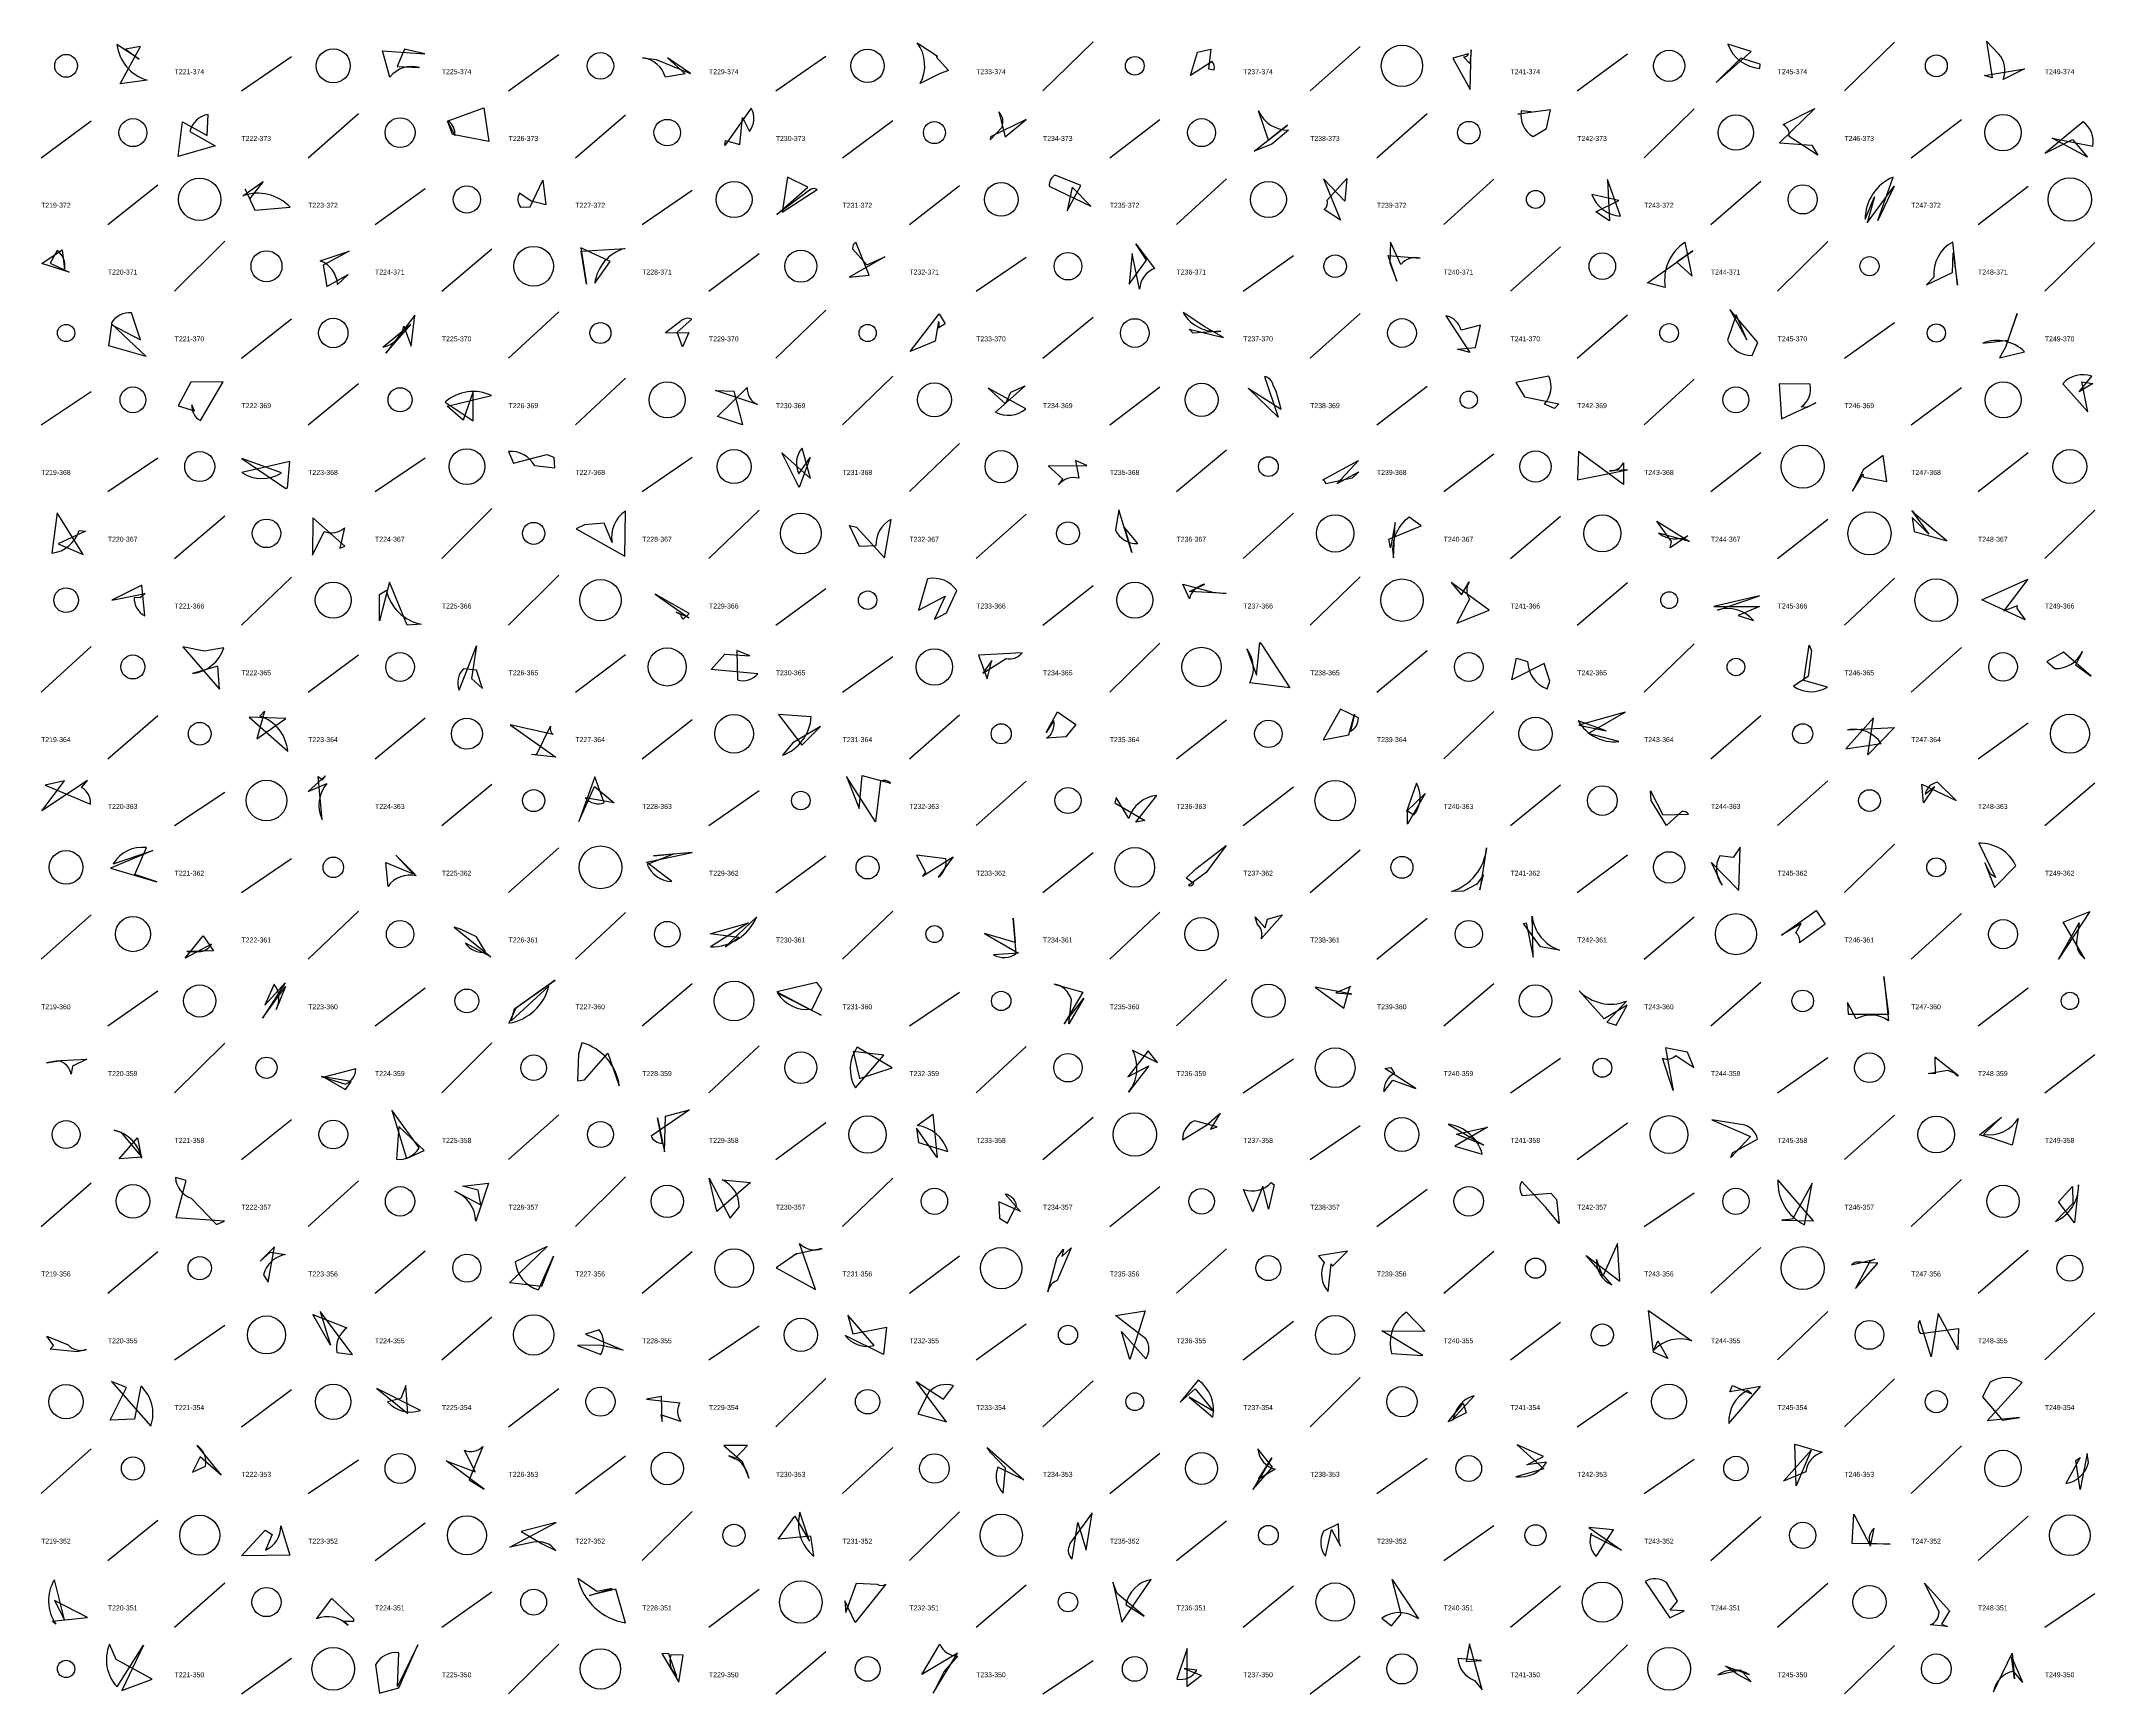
# Model space of a CAD drawing. Header units: millimetres. Extents: x -1 to 9990, y 0 to 15990.
# Drawn here: x 8760 to 9990, y 14000 to 14990 of the extents above; entities that cross this region are included whole.
import ezdxf

# ---------------------------------------------------------------- set-up
doc = ezdxf.new("R2010")
doc.units = ezdxf.units.MM
doc.layers.add('TEXT', color=3, linetype='Continuous')
doc.layers.add('WALL', color=1, linetype='Continuous')

msp = doc.modelspace()

# ---------------------------------------------------------------- linework, layer by layer
for points in [[(8810.6, 14985), (8818.8, 14979), (8805.4, 14987.8, 0.3), (8823.5, 14966.5), (8807.4, 14964.2), (8819.5, 14986.6)], [(8977.6, 14985), (8973.3, 14974.7), (8986.7, 14974, 0.3), (8968.9, 14968.3), (8964.5, 14983.9), (8989.9, 14982.2)], [(9303.4, 14972.3), (9298.4, 14970.5), (9286.4, 14964.4, 0.3), (9284.6, 14988.8), (9296.8, 14980.7), (9296.1, 14980.3)], [(9460.5, 14984.9), (9459.1, 14973.2), (9462.5, 14972.6, 0.3), (9461.3, 14977.5), (9448.4, 14969.2), (9452.6, 14983.1)], [(9616.5, 14984.6), (9615.7, 14976.3), (9611.8, 14980.3, 0.3), (9614.9, 14982.2), (9605.5, 14979.5), (9615.9, 14960.9)], [(9763.1, 14965), (9784.2, 14983.6), (9770.2, 14987.9, 0.3), (9789.4, 14973.5), (9789.6, 14975.9), (9778, 14979.6)], [(9923.9, 14969.2), (9947.8, 14973.2), (9935, 14966.9, 0.3), (9932.3, 14982.1), (9925.1, 14989.8), (9928.5, 14967.8)], [(9135.2, 14979.8), (9145.8, 14970.3), (9133.9, 14968.2, 0.3), (9120.2, 14979.8), (9128.4, 14978.7), (9149, 14970.5)], [(8844.7, 14941.5), (8859.4, 14933.3), (8860, 14945.9, 0.3), (8849.1, 14935.6), (8864.3, 14927), (8842.1, 14920.7)], [(9006.3, 14933.8), (9003.4, 14942.1), (9007.7, 14933.3, 0.3), (9003.8, 14942), (9025.1, 14949.9), (9028.2, 14929.6)], [(9178.5, 14927.9), (9180, 14944), (9184.3, 14935.7, 0.3), (9185.3, 14949.7), (9169.4, 14927.3), (9169.9, 14930.2)], [(9328.5, 14932.5), (9328.4, 14930.7), (9335.5, 14938.2, 0.3), (9333.5, 14947.4), (9337.4, 14932.5), (9350, 14942.8)], [(9506.5, 14939.5), (9495.1, 14930.5), (9489.1, 14948.1, 0.3), (9507.1, 14936.4), (9497, 14928), (9486.4, 14923.8)], [(9644.4, 14946), (9652.3, 14947.4), (9646.3, 14948, 0.3), (9653.5, 14932.6), (9661.6, 14937.5), (9664, 14948.6)], [(9820.5, 14927.5), (9824.1, 14921.5), (9806.9, 14932.6, 0.3), (9803.3, 14939.9), (9822.3, 14949.4), (9801.2, 14928.9)], [(9985.5, 14920.3), (9964.3, 14931.7), (9988.7, 14926.9, 0.3), (9983, 14941.4), (9960.3, 14922.6), (9976.5, 14930.9)], [(9207, 14908.4), (9203.9, 14887.4), (9224.8, 14900.9, 0.3), (9220.1, 14900.6), (9200.7, 14886), (9219.1, 14902.3)], [(9374.6, 14888.1), (9382.6, 14903.4), (9367.3, 14909.6, 0.3), (9363.8, 14903), (9388.6, 14891), (9377.4, 14902.4)], [(9869.8, 14903), (9860, 14882.4), (9869.1, 14908.4, 0.3), (9852.4, 14883.2), (9857.9, 14896.6), (9853.7, 14881)], [(8882.2, 14901.2), (8888.1, 14888.6), (8909.1, 14890.3, 0.3), (8880.9, 14897.2), (8893, 14905.8), (8885, 14895.6)], [(9062.2, 14891.8), (9053.6, 14893.9), (9046.6, 14898.8, 0.3), (9047.1, 14890.4), (9053, 14890.6), (9060.5, 14906.6)], [(9528.1, 14907.4), (9538.1, 14882.5), (9528.5, 14889, 0.3), (9530.2, 14894.6), (9541.9, 14907.5), (9540.8, 14893.9)], [(9691.1, 14887.6), (9704.8, 14894.3), (9688.7, 14898, 0.3), (9705.9, 14885), (9698, 14907), (9699.3, 14882.2)], [(8760.5, 14856.6), (8772.6, 14864.8), (8774, 14853.3, 0.3), (8769.6, 14864.5), (8765.4, 14856.9), (8776.8, 14851.4)], [(8931.2, 14842.9), (8944, 14850), (8937.5, 14844, 0.3), (8927.2, 14858.3), (8944.5, 14864), (8929, 14855.7)], [(9086.6, 14844.2), (9083.4, 14864.1), (9109.7, 14865.7, 0.3), (9091.6, 14844.8), (9100.9, 14857.9), (9083.3, 14866)], [(9243.9, 14848.5), (9255.9, 14849.6), (9248, 14869.4, 0.3), (9246, 14865.5), (9254.6, 14855.9), (9265.4, 14860.7)], [(9422.1, 14858.6), (9415.7, 14868.4), (9426.9, 14853.7, 0.3), (9417.9, 14841.2), (9413.4, 14862.7), (9411.7, 14844.3)], [(9572, 14846.1), (9566.7, 14861.5), (9586, 14859.8, 0.3), (9574.4, 14856), (9568.1, 14869.5), (9567.7, 14857)], [(9739.6, 14857.5), (9748.7, 14849), (9744.6, 14869.4, 0.3), (9732.7, 14842.2), (9722.1, 14845), (9749.1, 14864.3)], [(9905.1, 14863.1), (9907.8, 14843.7), (9904.9, 14869.5, 0.3), (9893.5, 14848.5), (9889.2, 14843.8), (9904.7, 14851.3)], [(8802.4, 14819.9), (8819.5, 14810.9), (8814.2, 14827.1, 0.3), (8802, 14820.7), (8822.9, 14801), (8800.5, 14807.3)], [(8966.4, 14802.9), (8981.5, 14820), (8964.9, 14806.6, 0.3), (8977.3, 14819), (8981.7, 14807.2), (8983.9, 14825.6)], [(9144.1, 14806.8), (9141, 14815.5), (9149.7, 14823.2, 0.3), (9144.2, 14822.8), (9133.9, 14815.1), (9148, 14815.3)], [(9297.8, 14826.4), (9301.5, 14820.5), (9297.3, 14817.9, 0.3), (9297.4, 14821.8), (9295.4, 14810.1), (9280.4, 14803.9)], [(9468.2, 14812.3), (9457, 14818.6), (9443.9, 14827.2, 0.3), (9466.6, 14816.1), (9450, 14815), (9447.6, 14817.3)], [(9619, 14806.4), (9622.1, 14819.6), (9610.4, 14816.7, 0.3), (9601.2, 14825.3), (9615.7, 14803.3), (9608.3, 14805.3)], [(9781.5, 14810.9), (9775.1, 14825.9), (9769.9, 14810.8, 0.3), (9784.7, 14801.6), (9788.1, 14809.4), (9771.3, 14829)], [(9936.5, 14806.5), (9932.9, 14800.1), (9947.8, 14803.8, 0.3), (9922.8, 14808.9), (9938, 14810.7), (9943.5, 14826.7)], [(8842, 14771.3), (8851.9, 14768.4), (8850.2, 14772, 0.3), (8855.4, 14762.6), (8869.1, 14785.8), (8849.6, 14785.6)], [(9502.7, 14769.4), (9499.6, 14780.2), (9497.9, 14783.6, 0.3), (9492.6, 14789), (9500.8, 14764.6), (9482.8, 14781.9)], [(9668.9, 14772.6), (9666.3, 14769.7), (9660.3, 14772.4, 0.3), (9662.9, 14789.1), (9643.1, 14785.4), (9648.4, 14776.7)], [(9822.8, 14773.1), (9817.5, 14770.3), (9814.1, 14770.7, 0.3), (9819.4, 14784.4), (9800.9, 14784.6), (9802.2, 14763.6)], [(9988.8, 14784.8), (9980.6, 14779.7), (9988.2, 14789.1, 0.3), (9970.7, 14784.6), (9985.7, 14767.8), (9982.2, 14785.7)], [(9012.7, 14762.8), (9003.1, 14771.2), (9029.8, 14777.5, 0.3), (9002, 14773.6), (9018.7, 14762.4), (9018.8, 14780)], [(9180, 14760), (9165, 14765), (9182.8, 14782.3, 0.3), (9189.1, 14772.1), (9163.8, 14780.5), (9174.9, 14780.1)], [(9340.7, 14779.6), (9349.4, 14783.4), (9331.6, 14767.5, 0.3), (9349.8, 14769.6), (9327.2, 14782), (9337.5, 14772.5)], [(8907.5, 14722.2), (8908.9, 14738.1), (8880.2, 14731.4, 0.3), (8904, 14731.3), (8880.3, 14739.8), (8906.5, 14721.9)], [(9067, 14740.7), (9067.5, 14734), (9055.6, 14735.5, 0.3), (9040, 14744.1), (9043, 14737), (9062.9, 14742.2)], [(9203.7, 14743.3), (9220.8, 14727.9), (9215.7, 14746.1, 0.3), (9213.8, 14730.7), (9220.5, 14740.5), (9214, 14722.5)], [(9386.3, 14735.7), (9379.4, 14738.6), (9381.5, 14728, 0.3), (9369.3, 14724), (9371.9, 14727.5), (9363.1, 14735.4)], [(9549.1, 14731.9), (9545.2, 14728), (9529.4, 14724.6, 0.3), (9527.6, 14727), (9549, 14738.7), (9536.1, 14724.8)], [(9680.2, 14727), (9710, 14733.1), (9699.2, 14732.4, 0.3), (9707.7, 14737.3), (9707.7, 14724.3), (9680.8, 14744)], [(9851.4, 14733.3), (9844.8, 14720.3), (9851.2, 14730.4, 0.3), (9851.6, 14728.6), (9865.3, 14726.1), (9863.1, 14741.7)], [(8785.3, 14682.3), (8769.7, 14707.4), (8766.5, 14683.2, 0.3), (8782.8, 14696.8), (8786.6, 14696.4), (8770.3, 14688.8)], [(8922.7, 14704.4), (8922.6, 14681.9), (8929.6, 14696.2, 0.3), (8941.8, 14698.4), (8939, 14686.1), (8941.9, 14687.3)], [(9080.4, 14697.7), (9109.5, 14681.4), (9109.9, 14708.3, 0.3), (9102, 14689.6), (9097.2, 14701.1), (9085.5, 14700.1)], [(9248.4, 14698.7), (9265.1, 14680.3), (9269.1, 14703.3, 0.3), (9260, 14687.5), (9250.1, 14687.1), (9244.1, 14699.8)], [(9413.3, 14683.6), (9405.5, 14709.2), (9403.5, 14696.9, 0.3), (9416.4, 14688.9), (9416.9, 14688.9), (9408.9, 14698.5)], [(9567.2, 14691.5), (9586.5, 14699.5), (9579.3, 14704.7, 0.3), (9570, 14680.3), (9570.9, 14701.6), (9568.2, 14686.4)], [(9727.6, 14702.4), (9747.3, 14690.2), (9728.9, 14695.1, 0.3), (9746.3, 14693.6), (9735.6, 14686.3), (9736.5, 14690.1)], [(9881.8, 14696.2), (9901.4, 14690.6), (9882, 14706.8, 0.3), (9880.3, 14708.6), (9890.6, 14694.6), (9880.5, 14704.6)], [(8822.3, 14659), (8819.3, 14656.5), (8815.8, 14656.7, 0.3), (8822.2, 14645.6), (8820.3, 14664), (8802.4, 14655)], [(8962.7, 14642.7), (8962.6, 14658.5), (8966.8, 14660.9, 0.3), (8987.8, 14640.6), (8979.2, 14640.1), (8968.7, 14665.7)], [(9295.1, 14643.6), (9302.2, 14647.4), (9308.5, 14660.7, 0.3), (9290.9, 14667.8), (9285.4, 14649), (9301.4, 14657.4)], [(9469.8, 14659.1), (9447.8, 14660.1), (9456.9, 14664.5, 0.3), (9447.7, 14655.9), (9443.8, 14664.6), (9461.8, 14659.8)], [(9604.4, 14665.6), (9610.7, 14658.2), (9615.2, 14665.9, 0.3), (9615.5, 14655.6), (9607.9, 14641.3), (9627.2, 14649.1)], [(9949.9, 14667.6), (9935.5, 14648.7), (9943.6, 14651.8, 0.3), (9943.4, 14649.8), (9948.3, 14643.2), (9922.2, 14655.2)], [(9147.9, 14644.4), (9140.3, 14647.8), (9143.2, 14646.5, 0.3), (9144.6, 14643.7), (9148.2, 14647), (9127.8, 14658.6)], [(9789.1, 14651.3), (9776.4, 14645.8), (9785.5, 14642.9, 0.3), (9763.9, 14649.1), (9789.2, 14657.7), (9761.7, 14651.3)], [(8866.9, 14601.8), (8865.9, 14615.5), (8850.7, 14611.1, 0.3), (8869.4, 14626.5), (8857.6, 14624.4), (8844.9, 14627)], [(9024.4, 14602.2), (9020.8, 14613), (9012.9, 14613.8, 0.3), (9010.4, 14601.2), (9020.8, 14627.6), (9017.7, 14608.1)], [(9184.4, 14621.7), (9176.6, 14624.8), (9177.1, 14607.2, 0.3), (9189.2, 14610.9), (9161.3, 14613.5), (9169.4, 14622.7)], [(9491, 14628.3), (9507.8, 14602.6), (9483.8, 14605.5, 0.3), (9482, 14625.9), (9487.8, 14610.1), (9489.9, 14629.6)], [(9820.2, 14624.6), (9818.3, 14609.2), (9809.4, 14603.5, 0.3), (9829.9, 14603), (9815.7, 14606.8), (9818.9, 14628.1)], [(9329.3, 14618.9), (9324, 14611.2), (9337.9, 14620.1, 0.3), (9347.5, 14623.5), (9321.5, 14622), (9326.5, 14607.9)], [(9640.9, 14607.3), (9643.6, 14620.2), (9650.2, 14618.3, 0.3), (9661.9, 14601.9), (9663.6, 14606.5), (9660.2, 14617.1)], [(9971.1, 14623.9), (9961.3, 14618.3), (9965.9, 14614, 0.3), (9982.5, 14624.2), (9978.4, 14616.3), (9987.7, 14609.4)], [(8906.6, 14584.2), (8884.7, 14584.9), (8907.7, 14564.5, 0.3), (8891.1, 14585.6), (8893.9, 14588.5), (8889.3, 14571.9)], [(9379.7, 14580.6), (9373.8, 14573.2), (9362.2, 14572.4, 0.3), (9366.5, 14582.9), (9361.9, 14575.8), (9368.7, 14588.1)], [(9543.2, 14574.3), (9546.6, 14586.8), (9544.1, 14576.5, 0.3), (9548.9, 14584.5), (9538.2, 14589.7), (9527.9, 14571.4)], [(9681, 14580.2), (9697.2, 14576.8), (9680.6, 14582.8, 0.3), (9704.8, 14570.3), (9686.6, 14575.1), (9708.7, 14588)], [(9053.8, 14562.6), (9056.8, 14562.7), (9065, 14579.5, 0.3), (9066.6, 14574.5), (9040.9, 14580.4), (9068.3, 14560.9)], [(9226.8, 14579.3), (9210.3, 14569.6), (9204, 14562.1, 0.3), (9221.2, 14585.2), (9201.6, 14586.6), (9215.6, 14568.2)], [(9857.4, 14584.5), (9840.9, 14565.9), (9862, 14569.2, 0.3), (9841.9, 14577.3), (9870, 14578.7), (9854.1, 14562.4)], [(8774.1, 14546.8), (8762.5, 14544.2), (8789.5, 14532.9, 0.3), (8784.3, 14542.8), (8787.8, 14547.1), (8760.5, 14528.9)], [(8930.3, 14549.9), (8920, 14540.5), (8931.2, 14545.3, 0.3), (8928.4, 14523.6), (8925.9, 14549.5), (8928.5, 14547.4)], [(9091.4, 14543.5), (9103.2, 14533.7), (9085.9, 14536.6, 0.3), (9097.3, 14533.6), (9091.6, 14549.2), (9082.1, 14522.4)], [(9249.9, 14530.3), (9251.7, 14550), (9268.6, 14545.5, 0.3), (9262.7, 14546.7), (9259.7, 14522.3), (9242.4, 14549.5)], [(9578.3, 14520.8), (9578.4, 14528.9), (9582.2, 14526.4, 0.3), (9583.7, 14545.5), (9577.7, 14528.5), (9588.8, 14539.2)], [(9723.8, 14540.9), (9731.3, 14526.5), (9746.6, 14526.8, 0.3), (9742.7, 14528.5), (9733.5, 14520), (9724.2, 14535)], [(9886.4, 14544.9), (9907, 14535), (9895.7, 14546, 0.3), (9888.4, 14538.9), (9893.9, 14543.5), (9887.3, 14533.6)], [(9421, 14523.1), (9415.7, 14522.1), (9428.2, 14538.1, 0.3), (9411.4, 14524.3), (9403.9, 14536.9), (9403, 14533.6)], [(8829.4, 14486.3), (8816.1, 14490.7), (8823.1, 14506.8, 0.3), (8803.2, 14497.1), (8827, 14505), (8801.6, 14494.5)], [(8972.4, 14502.3), (8983.1, 14491.7), (8984.6, 14490, 0.3), (8967.8, 14483.6), (8966.5, 14498), (8982.8, 14491.1)], [(9126.7, 14501.8), (9139.2, 14503.1), (9123, 14496.8, 0.3), (9137.7, 14486.5), (9122.5, 14498.2), (9149.9, 14503.9)], [(9287.9, 14489.8), (9306.2, 14501.3), (9297.3, 14489.2, 0.3), (9301.8, 14500.2), (9284.3, 14502.2), (9289.7, 14492.1)], [(9469.8, 14508.1), (9457.8, 14492), (9447.1, 14484.1, 0.3), (9450.4, 14485.3), (9445.7, 14488.5), (9451.5, 14494.2)], [(9619.8, 14484.9), (9611.8, 14480.7), (9604.6, 14480.5, 0.3), (9625.7, 14506.7), (9621.7, 14481.5), (9623.9, 14490.5)], [(9777.5, 14507.1), (9773.4, 14500.9), (9765.3, 14501.9, 0.3), (9766.7, 14484.4), (9760.4, 14498), (9776.8, 14481.2)], [(9924.1, 14497.7), (9929.8, 14483), (9942.7, 14495.9, 0.3), (9920.4, 14509.4), (9930.4, 14489), (9927.5, 14491)], [(9160.7, 14455.1), (9183.7, 14461.8), (9160.9, 14447.4, 0.3), (9188.6, 14465.3), (9169.7, 14447.5), (9177.8, 14452.9)], [(9494.4, 14463.9), (9503.5, 14466.5), (9490.7, 14452.1, 0.3), (9488.3, 14461.1), (9487, 14465.3), (9493.1, 14458.7)], [(9649.4, 14461.8), (9653.6, 14441.2), (9653, 14465.8, 0.3), (9669.4, 14445.5), (9657.9, 14447.5), (9647.7, 14461.4)], [(9823, 14469.1), (9828.4, 14460.9), (9813.1, 14449.7, 0.3), (9810.9, 14455.8), (9814, 14461.4), (9802.2, 14454.4)], [(9968.2, 14440), (9980.6, 14461.7), (9979.2, 14452, 0.3), (9984, 14440.3), (9971, 14462.2), (9986.9, 14468.5)], [(8863.3, 14445.1), (8847.2, 14444.7), (8854.5, 14444.7, 0.3), (8862.1, 14449), (8846.2, 14440.7), (8857.1, 14454)], [(9007.3, 14459.1), (9029.4, 14441.4), (9014.1, 14449.5, 0.3), (9026.2, 14444.4), (9020.7, 14453.3), (9011.2, 14458)], [(9325, 14455.3), (9345.4, 14443.7), (9330.4, 14442.7, 0.3), (9344, 14443.4), (9342.1, 14464.6), (9343.4, 14449.9)], [(9866.6, 14407), (9863.6, 14429.7), (9866.4, 14403.1, 0.3), (9847, 14404.2), (9841.9, 14414.1), (9842.3, 14407)], [(8892.6, 14404.6), (8906.3, 14423.7), (8900.8, 14409.9, 0.3), (8899.5, 14425.1), (8894.1, 14412.5), (8906.2, 14425.9)], [(9067.8, 14427.5), (9044.4, 14410.6), (9040.2, 14401.7, 0.3), (9064.1, 14423.9), (9041.6, 14403), (9043.6, 14410.2)], [(9200.7, 14420.4), (9227.2, 14406.4), (9201.1, 14419.7, 0.3), (9221.7, 14410.1), (9227.6, 14422.1), (9224.6, 14426)], [(9384.5, 14416.7), (9375.4, 14401.3), (9377, 14415.7, 0.3), (9366.7, 14425.1), (9383.8, 14420.2), (9372.8, 14401.3)], [(9523.1, 14423.3), (9540.1, 14410.6), (9543.7, 14423.7, 0.3), (9544.4, 14423.7), (9535.3, 14419.8), (9544.9, 14419)], [(9709.9, 14412.4), (9696, 14404.2), (9681.1, 14421.1, 0.3), (9709.4, 14414.8), (9697.6, 14402.3), (9703.2, 14400.5)], [(8787.5, 14380.1), (8778.8, 14375.9), (8778.1, 14371.2, 0.3), (8770.3, 14379.1), (8763.3, 14378), (8771.8, 14379.4)], [(9085.5, 14367.7), (9099.5, 14383.8), (9106.3, 14364.1, 0.3), (9083.9, 14390), (9081.9, 14383.2), (9081.3, 14367.2)], [(9250.2, 14368.6), (9269.7, 14374.9), (9248.8, 14387.4, 0.3), (9247.7, 14362.9), (9264.8, 14382.5), (9246.4, 14384.8)], [(9410.9, 14369.5), (9423.5, 14376.1), (9411.2, 14360.4, 0.3), (9413.6, 14385.6), (9428.5, 14378.1), (9423.1, 14385.2)], [(9732.9, 14387), (9737.4, 14361.4), (9731.1, 14380.7, 0.3), (9739.1, 14382.4), (9749.7, 14375.2), (9746, 14384.4)], [(9890.1, 14371.6), (9901.8, 14373.6), (9906.2, 14371.8, 0.3), (9908.2, 14370.2), (9894.1, 14381.3), (9894.3, 14371.4)], [(8945.8, 14366.7), (8927.7, 14369.7), (8942.3, 14365.2, 0.3), (8948.5, 14374.3), (8929.3, 14369.3), (8942.3, 14362)], [(9564.8, 14374.6), (9568.4, 14375.1), (9570.5, 14371.6, 0.3), (9564.2, 14360.6), (9569.6, 14367.5), (9583.3, 14362.5)], [(8989.5, 14325.5), (8974.3, 14339.9), (8972.8, 14320.2, 0.3), (8986.4, 14327), (8970, 14349.5), (8978.8, 14320.7)], [(9134, 14346), (9148.4, 14349.7), (9125.3, 14334.1, 0.3), (9132.1, 14329.8), (9129.2, 14344.9), (9133.3, 14324.7)], [(9284.3, 14338.8), (9285.4, 14330.2), (9303, 14324.8, 0.3), (9284.6, 14340.4), (9294, 14347.1), (9296.7, 14321.3)], [(9460.4, 14338.3), (9464.3, 14339.6), (9450.8, 14343.3, 0.3), (9443.6, 14331.8), (9457.9, 14340.6), (9466.1, 14347.7)], [(9772, 14321.3), (9773, 14324), (9788, 14332.2, 0.3), (9779.3, 14340.9), (9760.6, 14343.7), (9783.8, 14333.8)], [(9920.9, 14334.8), (9934.1, 14345.3), (9923.3, 14335, 0.3), (9944.1, 14344.6), (9940.5, 14328.6), (9928.2, 14332.9)], [(8806.8, 14320.4), (8817.8, 14333.1), (8820.2, 14320.8, 0.3), (8803.8, 14337.6), (8807.8, 14336.4), (8820.3, 14321.4)], [(9626.3, 14339.4), (9606.6, 14328.1), (9623.1, 14323.3, 0.3), (9602.7, 14341.2), (9624.1, 14328.6), (9607.6, 14335.2)], [(8840.9, 14285.2), (8846.8, 14307.4), (8840.5, 14309.2, 0.3), (8849.8, 14296.9), (8865.1, 14281.2), (8869.8, 14283.2)], [(9012.3, 14304), (9028, 14305.8), (9020.3, 14283.2, 0.3), (9007.8, 14301), (9023.4, 14292.8), (9021.7, 14301.7)], [(9160.2, 14308.9), (9172.7, 14284.9), (9178.1, 14291.5, 0.3), (9167.8, 14307.9), (9184.9, 14306.3), (9164.6, 14289)], [(9491.7, 14304), (9485.7, 14288.8), (9480.2, 14302.1, 0.3), (9496.7, 14306.2), (9498.5, 14304.9), (9495.1, 14290.4)], [(9669.1, 14281.7), (9661.2, 14291.3), (9646.7, 14306.8, 0.3), (9647, 14298.5), (9664.1, 14299.8), (9667.6, 14296.1)], [(9802.4, 14283.7), (9821.4, 14283.4), (9800.1, 14307.9, 0.3), (9816.1, 14280.9), (9820.6, 14305.8), (9808.8, 14284.4)], [(9333.9, 14285), (9338.7, 14281.9), (9344.1, 14292.9, 0.3), (9337.3, 14299.3), (9346.5, 14289), (9333.5, 14294.7)], [(9976.5, 14303.8), (9976.8, 14293.7), (9966.4, 14282.9, 0.3), (9980.2, 14304.8), (9977.8, 14282.2), (9968.1, 14294.6)], [(9200.2, 14255.1), (9223.8, 14242.2), (9214.3, 14269.8, 0.3), (9227.7, 14266.7), (9212, 14263.3), (9212.7, 14263.7)], [(9704.1, 14269.8), (9695.2, 14250.2), (9691.5, 14260.1, 0.3), (9700.6, 14244.9), (9685.4, 14262.5), (9705.5, 14247.2)], [(8891.2, 14259.2), (8897.2, 14264.6), (8906.3, 14263.1, 0.3), (8893.2, 14251), (8896, 14246.5), (8899.7, 14267.8)], [(9040.6, 14246.1), (9063, 14267.9), (9043.9, 14258.8, 0.3), (9057.9, 14241.9), (9066.8, 14262.1), (9059.6, 14244)], [(9371.3, 14261.9), (9376.8, 14267.1), (9368.5, 14247.5, 0.3), (9363, 14240.7), (9368.4, 14261), (9372.3, 14266.4)], [(9542.4, 14265.1), (9525, 14262.3), (9528.5, 14258.4, 0.3), (9530.8, 14240.9), (9532.6, 14257.5), (9533.5, 14256.2)], [(9846.7, 14242.8), (9859.9, 14258), (9850.4, 14258.3, 0.3), (9844.2, 14256.9), (9858.2, 14260.4), (9855.2, 14258.9)], [(8933.3, 14208.9), (8922.8, 14227.2), (8943.1, 14219.2, 0.3), (8937.2, 14204.5), (8946.5, 14203.2), (8927.2, 14229)], [(9266.4, 14219.7), (9264.5, 14203.3), (9241.5, 14214.7, 0.3), (9258.9, 14208.6), (9243.2, 14226.8), (9246.1, 14215.6)], [(9412.1, 14200.2), (9407.1, 14217.1), (9421.7, 14200.7, 0.3), (9421.6, 14212.7), (9403.5, 14226.7), (9421.3, 14229.5)], [(9563, 14217.4), (9588.6, 14217.3), (9577.7, 14228.6, 0.3), (9568.2, 14206.9), (9568.7, 14203.9), (9587.6, 14202.6)], [(9725.7, 14204.6), (9722.6, 14229.6), (9748.5, 14211.4, 0.3), (9725.8, 14205.8), (9728.3, 14211.5), (9734.2, 14200.8)], [(9896.2, 14227.8), (9892, 14201.9), (9885.1, 14223.7, 0.3), (9885.6, 14215.8), (9908.2, 14218.8), (9907.9, 14206.1)], [(8767.4, 14208.7), (8763.4, 14214.3), (8776.2, 14209, 0.3), (8787.3, 14206.3), (8781.7, 14204.8), (8765.4, 14206.5)], [(9094.7, 14208.9), (9081.3, 14208.7), (9095.2, 14203.2, 0.3), (9094.3, 14218), (9086, 14215.4), (9108.6, 14205.9)], [(8811.1, 14183.5), (8802.1, 14187.1), (8825.7, 14160.3, 0.3), (8819.7, 14184.4), (8816, 14164.6), (8801.4, 14163.9)], [(8978.5, 14184.8), (8975.5, 14177), (8967.4, 14175, 0.3), (8987.2, 14169.8), (8961.1, 14182.9), (8979.6, 14167.9)], [(9284.1, 14187), (9300.4, 14176.6), (9306.4, 14184.5, 0.3), (9291.7, 14180.8), (9285.1, 14167.7), (9302.2, 14162.9)], [(9462.4, 14169.2), (9447.5, 14177.8), (9461.7, 14165.8, 0.3), (9453, 14187.9), (9442.1, 14174.8), (9451.2, 14182.7)], [(9773, 14184.7), (9784.4, 14179.7), (9781.9, 14181.7, 0.3), (9770.8, 14162), (9789.7, 14184.2), (9771.4, 14181)], [(9944.9, 14165.6), (9925.4, 14163.6), (9946.4, 14186.4, 0.3), (9927.3, 14186.7), (9922.7, 14178), (9934.7, 14164)], [(9131.5, 14178.1), (9122.5, 14176.6), (9142.6, 14174.4, 0.3), (9143.1, 14163.2), (9131.2, 14167.2), (9132, 14163.2)], [(9613.5, 14168.3), (9605.1, 14164.2), (9618.2, 14178.5, 0.3), (9605.6, 14164.1), (9602.6, 14162.9), (9611.6, 14174.1)], [(8855.2, 14141.9), (8850.6, 14132.9), (8858.4, 14136.3, 0.3), (8854.4, 14147.9), (8853.2, 14148.8), (8867.9, 14131)], [(9002.6, 14139.5), (9020, 14133), (9013.5, 14145.9, 0.3), (9024.6, 14148.1), (9016.3, 14128.2), (9025.4, 14122.6)], [(9168.9, 14148.7), (9179.8, 14139.1), (9183.9, 14129.3, 0.3), (9171.9, 14142.5), (9175.5, 14140.8), (9183.1, 14148.7)], [(9326.6, 14147.6), (9348.5, 14128.3), (9333, 14135.7, 0.3), (9336.2, 14120.2), (9337.6, 14135.2), (9328.8, 14144.4)], [(9485.6, 14122.5), (9497.5, 14135.7), (9488.6, 14146.7, 0.3), (9499, 14134.5), (9489, 14128.7), (9497.1, 14141.4)], [(9644, 14149.1), (9659.9, 14134.8), (9643.2, 14130.1, 0.3), (9661.5, 14138.7), (9649.7, 14137.1), (9659.7, 14142.1)], [(9811.1, 14124.6), (9810.3, 14149.5), (9826.7, 14144.8, 0.3), (9816.9, 14133), (9803.4, 14127.4), (9820.1, 14146)], [(9978.6, 14139.8), (9981.2, 14141.5), (9972.5, 14126, 0.3), (9986.2, 14138.5), (9985.4, 14144), (9981.2, 14122.5)], [(9211.4, 14106.5), (9220.2, 14091.5), (9214.5, 14108.9, 0.3), (9222.7, 14082.5), (9220.9, 14094.5), (9201.4, 14092.7)], [(9389.4, 14108.5), (9376.1, 14090.1), (9375.6, 14088.4, 0.3), (9377.4, 14080.8), (9380.9, 14102.6), (9385.9, 14086)], [(8894.3, 14098), (8898.4, 14095.4), (8894.4, 14086.1, 0.3), (8903.6, 14100.6), (8908.9, 14083), (8880.1, 14082.7)], [(9047.5, 14097.3), (9060.5, 14089.6), (9068.2, 14085.9, 0.3), (9055, 14090.9), (9040.8, 14087.9), (9068.4, 14102.6)], [(9537.3, 14090.6), (9537, 14101.8), (9528.1, 14097.4, 0.3), (9529.2, 14082.4), (9532.8, 14098.5), (9538.2, 14088.5)], [(9706.4, 14086), (9688.2, 14095.5), (9688.5, 14096.3, 0.3), (9691.4, 14082.3), (9701.7, 14098.3), (9687, 14099.6)], [(9845.6, 14107.6), (9855.6, 14088.5), (9857.8, 14099.3, 0.3), (9855.2, 14090.3), (9867.4, 14089.6), (9844.6, 14090)], [(8768.1, 14056), (8774, 14044.3), (8768, 14068.4, 0.3), (8768.9, 14041.8), (8766.7, 14043.5), (8787.9, 14045.8)], [(9102.1, 14063.2), (9092.9, 14061.3), (9081.4, 14069.2, 0.3), (9109.9, 14042.6), (9104.3, 14062.8), (9088.5, 14058.9)], [(9242, 14048.8), (9248.3, 14066.3), (9260.6, 14065.8, 0.3), (9265.9, 14065.8), (9247.6, 14042.7), (9241.3, 14055.8)], [(9401.9, 14066.9), (9407.2, 14043), (9424.8, 14068.6, 0.3), (9409.6, 14053.5), (9420.6, 14046.6), (9404.5, 14060.1)], [(9569.1, 14068.5), (9584.9, 14045), (9582.8, 14046.2, 0.3), (9563, 14045.3), (9568.8, 14040.8), (9574.5, 14047.8)], [(9735.7, 14050.1), (9740.1, 14055.6), (9733.4, 14066.7, 0.3), (9720.6, 14067.4), (9735.5, 14045.5), (9744, 14049.8)], [(9898.2, 14041.7), (9901.8, 14040.4), (9891.6, 14041.4, 0.3), (9896.7, 14049.1), (9887.9, 14066.3), (9903, 14049.7)], [(8947.1, 14043.4), (8941.2, 14043.4), (8943.9, 14041.1, 0.3), (8924.9, 14045), (8934.1, 14057.1), (8947.1, 14045)], [(8826.6, 14008.9), (8805, 14020.6), (8801, 14029.8, 0.3), (8805.6, 14004.2), (8821.3, 14029.2), (8808.3, 14002.1)], [(8985.7, 14029.3), (8973.5, 14004.5), (8974.3, 14024.7, 0.3), (8960.3, 14017.5), (8962.7, 14000.4), (8974.2, 14003.7)], [(9142, 14007), (9144.6, 14023.2), (9137.1, 14023.4, 0.3), (9140.8, 14010.5), (9136, 14024.1), (9131.7, 14024.3)], [(9308.9, 14024.5), (9287.4, 14011.7), (9298.2, 14029.7, 0.3), (9308.9, 14022.6), (9300.7, 14013.3), (9294.3, 14000.4)], [(9446.3, 14004.5), (9446.4, 14027.3), (9440.2, 14008.8, 0.3), (9452.2, 14014.2), (9444.6, 14015.2), (9455, 14011.1)], [(9613.4, 14019.4), (9622.7, 14020), (9608.5, 14021.3, 0.3), (9618.5, 14008.1), (9623, 14002.5), (9615.5, 14029.9)], [(9940, 14022.2), (9946.7, 14007.1), (9941.2, 14013.7, 0.3), (9929.2, 14001.3), (9940.5, 14024.4), (9941.9, 14009.1)], [(9776.4, 14011.4), (9768.8, 14016.7), (9783, 14011.6, 0.3), (9764.2, 14011.4), (9777.7, 14014.5), (9784.1, 14007.3)]]:
    msp.add_lwpolyline(points, format="xyb", close=True)
for centre, radius in [((8775, 14975), 6.85), ((8935, 14975), 10.2), ((9095, 14975), 7.92), ((9255, 14975), 9.96), ((9575, 14975), 12.4), ((9735, 14975), 9.37), ((9895, 14975), 6.56), ((9415, 14975), 5.6), ((9775, 14935), 10.6), ((9935, 14935), 10.9), ((8815, 14935), 8.38), ((8975, 14935), 8.94), ((9135, 14935), 7.95), ((9295, 14935), 6.57), ((9455, 14935), 8.38), ((9615, 14935), 6.75), ((8855, 14895), 12.7), ((9975, 14895), 13), ((9015, 14895), 8.15), ((9175, 14895), 10.8), ((9335, 14895), 10.1), ((9495, 14895), 10.8), ((9655, 14895), 5.44), ((9815, 14895), 8.73), ((8895, 14855), 9.28), ((9055, 14855), 11.9), ((9215, 14855), 9.63), ((9375, 14855), 8.24), ((9535, 14855), 6.72), ((9695, 14855), 7.95), ((9855, 14855), 5.72), ((8935, 14815), 8.8), ((9415, 14815), 8.58), ((9575, 14815), 8.62), ((8775, 14815), 5.17), ((9095, 14815), 6.28), ((9255, 14815), 5.16), ((9735, 14815), 5.62), ((9895, 14815), 5.45), ((9135, 14775), 10.8), ((9295, 14775), 10.2), ((9455, 14775), 9.91), ((9935, 14775), 10.8), ((8815, 14775), 7.72), ((8975, 14775), 7.23), ((9615, 14775), 5.18), ((9775, 14775), 7.77), ((9815, 14735), 12.9), ((8855, 14735), 9), ((9015, 14735), 10.7), ((9175, 14735), 10.2), ((9335, 14735), 9.7), ((9495, 14735), 5.92), ((9655, 14735), 9.36), ((9975, 14735), 10.2), ((8895, 14695), 8.54), ((9055, 14695), 6.59), ((9215, 14695), 12.2), ((9375, 14695), 6.84), ((9535, 14695), 11.2), ((9695, 14695), 11.1), ((9855, 14695), 12.9), ((8775, 14655), 7.37), ((8935, 14655), 10.8), ((9095, 14655), 12.4), ((9415, 14655), 10.8), ((9575, 14655), 12.7), ((9895, 14655), 12.8), ((9255, 14655), 5.52), ((9735, 14655), 5.02), ((9135, 14615), 11.4), ((9295, 14615), 10.9), ((9455, 14615), 11.8), ((8815, 14615), 7.18), ((8975, 14615), 8.6), ((9615, 14615), 8.6), ((9775, 14615), 5.26), ((9935, 14615), 8.57), ((8855, 14575), 6.81), ((9015, 14575), 9.27), ((9175, 14575), 11.6), ((9335, 14575), 6.01), ((9495, 14575), 8.21), ((9655, 14575), 9.97), ((9815, 14575), 6.03), ((9975, 14575), 11.7), ((8895, 14535), 12.2), ((9055, 14535), 6.64), ((9215, 14535), 5.54), ((9375, 14535), 7.8), ((9535, 14535), 12.1), ((9695, 14535), 8.9), ((9855, 14535), 6.49), ((8775, 14495), 10.1), ((9095, 14495), 12.8), ((9255, 14495), 6.94), ((9415, 14495), 11.9), ((9735, 14495), 9.39), ((8935, 14495), 6.13), ((9575, 14495), 6.57), ((9895, 14495), 5.69), ((8815, 14455), 10.5), ((9455, 14455), 10), ((9775, 14455), 12.3), ((8975, 14455), 8.21), ((9135, 14455), 7.67), ((9295, 14455), 5.09), ((9615, 14455), 8.19), ((9935, 14455), 8.7), ((8855, 14415), 9.66), ((9015, 14415), 7.14), ((9175, 14415), 11.9), ((9335, 14415), 5.81), ((9495, 14415), 9.98), ((9655, 14415), 9.73), ((9815, 14415), 6.48), ((9975, 14415), 5.21), ((8895, 14375), 6.35), ((9055, 14375), 7.65), ((9215, 14375), 9.51), ((9375, 14375), 8.52), ((9535, 14375), 11.9), ((9695, 14375), 5.68), ((9855, 14375), 8.89), ((8775, 14335), 8.35), ((8935, 14335), 8.61), ((9095, 14335), 7.81), ((9255, 14335), 11.2), ((9415, 14335), 13), ((9575, 14335), 10.2), ((9735, 14335), 11.3), ((9895, 14335), 11), ((8815, 14295), 10.1), ((8975, 14295), 8.82), ((9135, 14295), 9.72), ((9295, 14295), 7.91), ((9455, 14295), 7.64), ((9615, 14295), 8.85), ((9775, 14295), 7.89), ((9935, 14295), 9.72), ((8855, 14255), 6.97), ((9015, 14255), 8.42), ((9175, 14255), 11.6), ((9335, 14255), 12.4), ((9495, 14255), 7.48), ((9655, 14255), 6.05), ((9815, 14255), 12.9), ((9975, 14255), 7.77), ((8895, 14215), 11.4), ((9055, 14215), 12.1), ((9215, 14215), 9.94), ((9375, 14215), 5.77), ((9535, 14215), 11.7), ((9695, 14215), 6.64), ((9855, 14215), 8.63), ((8775, 14175), 10.3), ((8935, 14175), 10.6), ((9095, 14175), 8.71), ((9255, 14175), 7.32), ((9575, 14175), 9.08), ((9735, 14175), 10.5), ((9415, 14175), 5.35), ((9895, 14175), 6.67), ((9935, 14135), 10.9), ((8815, 14135), 6.92), ((8975, 14135), 9.03), ((9135, 14135), 9.71), ((9295, 14135), 8.86), ((9455, 14135), 9.56), ((9615, 14135), 7.71), ((9775, 14135), 7.32), ((8855, 14095), 12), ((9015, 14095), 11.7), ((9175, 14095), 6.66), ((9335, 14095), 12.7), ((9495, 14095), 5.91), ((9655, 14095), 6.33), ((9815, 14095), 7.84), ((9975, 14095), 12.2), ((8895, 14055), 8.73), ((9055, 14055), 7.76), ((9215, 14055), 12.7), ((9375, 14055), 5.84), ((9535, 14055), 11.5), ((9695, 14055), 12), ((9855, 14055), 9.93), ((8935, 14015), 12.8), ((9095, 14015), 12.1), ((9255, 14015), 7.42), ((9415, 14015), 7.45), ((9575, 14015), 9.05), ((9735, 14015), 12.8), ((9895, 14015), 8.92), ((8775, 14015), 5.19)]:
    msp.add_circle(centre, radius)
at = {"layer": 'WALL'}
for p, q in [((9040, 14960), (9070, 14981.8)), ((9360, 14960), (9390, 14989.4)), ((9520, 14960), (9550, 14986.5)), ((9680, 14960), (9710, 14982.1)), ((9840, 14960), (9870, 14989.1)), ((8880, 14960), (8910, 14980.5)), ((9200, 14960), (9230, 14980.7)), ((8920, 14920), (8950, 14946.5)), ((9080, 14920), (9110, 14945.6)), ((9560, 14920), (9590, 14946.5)), ((9720, 14920), (9750, 14949.2)), ((8760, 14920), (8790, 14942)), ((9240, 14920), (9270, 14942.3)), ((9400, 14920), (9430, 14942.9)), ((9880, 14920), (9910, 14942.9)), ((8800, 14880), (8830, 14903.7)), ((8960, 14880), (8990, 14901.6)), ((9120, 14880), (9150, 14900.6)), ((9280, 14880), (9310, 14903.4)), ((9440, 14880), (9470, 14907.3)), ((9600, 14880), (9630, 14907.2)), ((9760, 14880), (9790, 14906)), ((9920, 14880), (9950, 14903)), ((8840, 14840), (8870, 14870)), ((9000, 14840), (9030, 14865.5)), ((9160, 14840), (9190, 14862.7)), ((9320, 14840), (9350, 14860.4)), ((9480, 14840), (9510, 14861.5)), ((9640, 14840), (9670, 14866.6)), ((9800, 14840), (9830, 14869.8)), ((9960, 14840), (9990, 14869.2)), ((8880, 14800), (8910, 14823.5)), ((9040, 14800), (9070, 14827.7)), ((9200, 14800), (9230, 14828.7)), ((9360, 14800), (9390, 14824.5)), ((9520, 14800), (9550, 14826.7)), ((9680, 14800), (9710, 14825.8)), ((9840, 14800), (9870, 14821.3)), ((8920, 14760), (8950, 14784.7)), ((9080, 14760), (9110, 14788)), ((9240, 14760), (9270, 14789.1)), ((9720, 14760), (9750, 14787.3)), ((8760, 14760), (8790, 14780)), ((9400, 14760), (9430, 14782.7)), ((9560, 14760), (9590, 14783.1)), ((9880, 14760), (9910, 14782.3)), ((9280, 14720), (9310, 14748.8)), ((8800, 14720), (8830, 14740.3)), ((8960, 14720), (8990, 14740.3)), ((9120, 14720), (9150, 14740.7)), ((9440, 14720), (9470, 14745)), ((9600, 14720), (9630, 14742.6)), ((9760, 14720), (9790, 14743.4)), ((9920, 14720), (9950, 14743.4)), ((8840, 14680), (8870, 14705.6)), ((9000, 14680), (9030, 14709.9)), ((9160, 14680), (9190, 14709)), ((9320, 14680), (9350, 14706.5)), ((9480, 14680), (9510, 14707.1)), ((9640, 14680), (9670, 14705.3)), ((9800, 14680), (9830, 14703.5)), ((9960, 14680), (9990, 14709)), ((8880, 14640), (8910, 14668.8)), ((9040, 14640), (9070, 14669.9)), ((9200, 14640), (9230, 14661.9)), ((9360, 14640), (9390, 14663.7)), ((9520, 14640), (9550, 14669)), ((9680, 14640), (9710, 14665.6)), ((9840, 14640), (9870, 14668.1)), ((8760, 14600), (8790, 14627.2)), ((9400, 14600), (9430, 14629.2)), ((9560, 14600), (9590, 14624.8)), ((9720, 14600), (9750, 14628.8)), ((9880, 14600), (9910, 14626.7)), ((8920, 14600), (8950, 14622.3)), ((9080, 14600), (9110, 14622.4)), ((9240, 14600), (9270, 14621.2)), ((9600, 14560), (9630, 14588.3)), ((8800, 14560), (8830, 14585.9)), ((8960, 14560), (8990, 14584.5)), ((9120, 14560), (9150, 14583.5)), ((9280, 14560), (9310, 14586.3)), ((9440, 14560), (9470, 14583.4)), ((9760, 14560), (9790, 14586)), ((9920, 14560), (9950, 14581.6)), ((8840, 14520), (8870, 14540.1)), ((9000, 14520), (9030, 14544.9)), ((9160, 14520), (9190, 14541)), ((9320, 14520), (9350, 14546.7)), ((9480, 14520), (9510, 14543.3)), ((9640, 14520), (9670, 14544.5)), ((9800, 14520), (9830, 14546.9)), ((9960, 14520), (9990, 14545.6)), ((9040, 14480), (9070, 14506.6)), ((9200, 14480), (9230, 14501.8)), ((9360, 14480), (9390, 14503.8)), ((9520, 14480), (9550, 14505.5)), ((9680, 14480), (9710, 14502.4)), ((9840, 14480), (9870, 14508.9)), ((8880, 14480), (8910, 14500.3)), ((8760, 14440), (8790, 14466.5)), ((8920, 14440), (8950, 14468.7)), ((9080, 14440), (9110, 14468)), ((9240, 14440), (9270, 14468.8)), ((9400, 14440), (9430, 14468.1)), ((9720, 14440), (9750, 14465.3)), ((9880, 14440), (9910, 14467.3)), ((9560, 14440), (9590, 14464.5)), ((8800, 14400), (8830, 14421)), ((8960, 14400), (8990, 14422.9)), ((9120, 14400), (9150, 14425.4)), ((9280, 14400), (9310, 14420.2)), ((9440, 14400), (9470, 14427.8)), ((9600, 14400), (9630, 14425.4)), ((9760, 14400), (9790, 14426.3)), ((9920, 14400), (9950, 14422.9)), ((8840, 14360), (8870, 14389.8)), ((9000, 14360), (9030, 14390)), ((9160, 14360), (9190, 14388.2)), ((9320, 14360), (9350, 14387.7)), ((9480, 14360), (9510, 14380.4)), ((9640, 14360), (9670, 14380.7)), ((9800, 14360), (9830, 14381.1)), ((9960, 14360), (9990, 14383)), ((8880, 14320), (8910, 14343.9)), ((9040, 14320), (9070, 14346.7)), ((9200, 14320), (9230, 14342.3)), ((9360, 14320), (9390, 14345.4)), ((9680, 14320), (9710, 14342)), ((9840, 14320), (9870, 14346.5)), ((9520, 14320), (9550, 14340.5)), ((8760, 14280), (8790, 14306)), ((8920, 14280), (8950, 14307.3)), ((9080, 14280), (9110, 14309.7)), ((9240, 14280), (9270, 14308.8)), ((9880, 14280), (9910, 14308.1)), ((9400, 14280), (9430, 14303.8)), ((9560, 14280), (9590, 14302.2)), ((9720, 14280), (9750, 14300.1)), ((8800, 14240), (8830, 14265)), ((8960, 14240), (8990, 14265.3)), ((9120, 14240), (9150, 14264.9)), ((9280, 14240), (9310, 14262.4)), ((9440, 14240), (9470, 14266.5)), ((9600, 14240), (9630, 14265.1)), ((9760, 14240), (9790, 14267.3)), ((9920, 14240), (9950, 14265.7)), ((8840, 14200), (8870, 14220.9)), ((9000, 14200), (9030, 14225.8)), ((9160, 14200), (9190, 14220.5)), ((9320, 14200), (9350, 14221.6)), ((9480, 14200), (9510, 14223.2)), ((9640, 14200), (9670, 14222.6)), ((9800, 14200), (9830, 14229)), ((9960, 14200), (9990, 14228.2)), ((8880, 14160), (8910, 14182.4)), ((9040, 14160), (9070, 14182.9)), ((9200, 14160), (9230, 14188.9)), ((9360, 14160), (9390, 14187.5)), ((9520, 14160), (9550, 14189.4)), ((9840, 14160), (9870, 14188.6)), ((9680, 14160), (9710, 14180.7)), ((8760, 14120), (8790, 14146.8)), ((9240, 14120), (9270, 14147.6)), ((9880, 14120), (9910, 14148.5)), ((8920, 14120), (8950, 14140.2)), ((9080, 14120), (9110, 14142.6)), ((9400, 14120), (9430, 14144.2)), ((9560, 14120), (9590, 14141.1)), ((9720, 14120), (9750, 14140.5)), ((9120, 14080), (9150, 14109.3)), ((9280, 14080), (9310, 14109.1)), ((8800, 14080), (8830, 14104)), ((8960, 14080), (8990, 14102.5)), ((9440, 14080), (9470, 14103.7)), ((9600, 14080), (9630, 14100.8)), ((9760, 14080), (9790, 14106.3)), ((9920, 14080), (9950, 14106.5)), ((8840, 14040), (8870, 14066.5)), ((9000, 14040), (9030, 14061.2)), ((9160, 14040), (9190, 14062.8)), ((9320, 14040), (9350, 14065.3)), ((9480, 14040), (9510, 14064.7)), ((9640, 14040), (9670, 14064.8)), ((9800, 14040), (9830, 14066.4)), ((9960, 14040), (9990, 14060.1)), ((9040, 14000), (9070, 14029.8)), ((9200, 14000), (9230, 14025.4)), ((9520, 14000), (9550, 14022.8)), ((9680, 14000), (9710, 14029.3)), ((9840, 14000), (9870, 14028.9)), ((8880, 14000), (8910, 14021.5)), ((9360, 14000), (9390, 14020.1))]:
    msp.add_line(p, q, dxfattribs=at)

# ---------------------------------------------------------------- texts
at = {"layer": 'TEXT'}
for s, p in [('T221-374', (8840, 14970)), ('T225-374', (9000, 14970)), ('T229-374', (9160, 14970)), ('T233-374', (9320, 14970)), ('T237-374', (9480, 14970)), ('T241-374', (9640, 14970)), ('T245-374', (9800, 14970)), ('T249-374', (9960, 14970)), ('T222-373', (8880, 14930)), ('T226-373', (9040, 14930)), ('T230-373', (9200, 14930)), ('T234-373', (9360, 14930)), ('T238-373', (9520, 14930)), ('T242-373', (9680, 14930)), ('T246-373', (9840, 14930)), ('T219-372', (8760, 14890)), ('T223-372', (8920, 14890)), ('T227-372', (9080, 14890)), ('T231-372', (9240, 14890)), ('T235-372', (9400, 14890)), ('T239-372', (9560, 14890)), ('T243-372', (9720, 14890)), ('T247-372', (9880, 14890)), ('T220-371', (8800, 14850)), ('T224-371', (8960, 14850)), ('T228-371', (9120, 14850)), ('T232-371', (9280, 14850)), ('T236-371', (9440, 14850)), ('T240-371', (9600, 14850)), ('T244-371', (9760, 14850)), ('T248-371', (9920, 14850)), ('T221-370', (8840, 14810)), ('T225-370', (9000, 14810)), ('T229-370', (9160, 14810)), ('T233-370', (9320, 14810)), ('T237-370', (9480, 14810)), ('T241-370', (9640, 14810)), ('T245-370', (9800, 14810)), ('T249-370', (9960, 14810)), ('T222-369', (8880, 14770)), ('T226-369', (9040, 14770)), ('T230-369', (9200, 14770)), ('T234-369', (9360, 14770)), ('T238-369', (9520, 14770)), ('T242-369', (9680, 14770)), ('T246-369', (9840, 14770)), ('T219-368', (8760, 14730)), ('T223-368', (8920, 14730)), ('T227-368', (9080, 14730)), ('T231-368', (9240, 14730)), ('T235-368', (9400, 14730)), ('T239-368', (9560, 14730)), ('T243-368', (9720, 14730)), ('T247-368', (9880, 14730)), ('T220-367', (8800, 14690)), ('T224-367', (8960, 14690)), ('T228-367', (9120, 14690)), ('T232-367', (9280, 14690)), ('T236-367', (9440, 14690)), ('T240-367', (9600, 14690)), ('T244-367', (9760, 14690)), ('T248-367', (9920, 14690)), ('T221-366', (8840, 14650)), ('T225-366', (9000, 14650)), ('T229-366', (9160, 14650)), ('T233-366', (9320, 14650)), ('T237-366', (9480, 14650)), ('T241-366', (9640, 14650)), ('T245-366', (9800, 14650)), ('T249-366', (9960, 14650)), ('T222-365', (8880, 14610)), ('T226-365', (9040, 14610)), ('T230-365', (9200, 14610)), ('T234-365', (9360, 14610)), ('T238-365', (9520, 14610)), ('T242-365', (9680, 14610)), ('T246-365', (9840, 14610)), ('T219-364', (8760, 14570)), ('T223-364', (8920, 14570)), ('T227-364', (9080, 14570)), ('T231-364', (9240, 14570)), ('T235-364', (9400, 14570)), ('T239-364', (9560, 14570)), ('T243-364', (9720, 14570)), ('T247-364', (9880, 14570)), ('T220-363', (8800, 14530)), ('T224-363', (8960, 14530)), ('T228-363', (9120, 14530)), ('T232-363', (9280, 14530)), ('T236-363', (9440, 14530)), ('T240-363', (9600, 14530)), ('T244-363', (9760, 14530)), ('T248-363', (9920, 14530)), ('T221-362', (8840, 14490)), ('T225-362', (9000, 14490)), ('T229-362', (9160, 14490)), ('T233-362', (9320, 14490)), ('T237-362', (9480, 14490)), ('T241-362', (9640, 14490)), ('T245-362', (9800, 14490)), ('T249-362', (9960, 14490)), ('T222-361', (8880, 14450)), ('T226-361', (9040, 14450)), ('T230-361', (9200, 14450)), ('T234-361', (9360, 14450)), ('T238-361', (9520, 14450)), ('T242-361', (9680, 14450)), ('T246-361', (9840, 14450)), ('T219-360', (8760, 14410)), ('T223-360', (8920, 14410)), ('T227-360', (9080, 14410)), ('T231-360', (9240, 14410)), ('T235-360', (9400, 14410)), ('T239-360', (9560, 14410)), ('T243-360', (9720, 14410)), ('T247-360', (9880, 14410)), ('T220-359', (8800, 14370)), ('T224-359', (8960, 14370)), ('T228-359', (9120, 14370)), ('T232-359', (9280, 14370)), ('T236-359', (9440, 14370)), ('T240-359', (9600, 14370)), ('T244-359', (9760, 14370)), ('T248-359', (9920, 14370)), ('T221-358', (8840, 14330)), ('T225-358', (9000, 14330)), ('T229-358', (9160, 14330)), ('T233-358', (9320, 14330)), ('T237-358', (9480, 14330)), ('T241-358', (9640, 14330)), ('T245-358', (9800, 14330)), ('T249-358', (9960, 14330)), ('T222-357', (8880, 14290)), ('T226-357', (9040, 14290)), ('T230-357', (9200, 14290)), ('T234-357', (9360, 14290)), ('T238-357', (9520, 14290)), ('T242-357', (9680, 14290)), ('T246-357', (9840, 14290)), ('T219-356', (8760, 14250)), ('T223-356', (8920, 14250)), ('T227-356', (9080, 14250)), ('T231-356', (9240, 14250)), ('T235-356', (9400, 14250)), ('T239-356', (9560, 14250)), ('T243-356', (9720, 14250)), ('T247-356', (9880, 14250)), ('T220-355', (8800, 14210)), ('T224-355', (8960, 14210)), ('T228-355', (9120, 14210)), ('T232-355', (9280, 14210)), ('T236-355', (9440, 14210)), ('T240-355', (9600, 14210)), ('T244-355', (9760, 14210)), ('T248-355', (9920, 14210)), ('T221-354', (8840, 14170)), ('T225-354', (9000, 14170)), ('T229-354', (9160, 14170)), ('T233-354', (9320, 14170)), ('T237-354', (9480, 14170)), ('T241-354', (9640, 14170)), ('T245-354', (9800, 14170)), ('T249-354', (9960, 14170)), ('T222-353', (8880, 14130)), ('T226-353', (9040, 14130)), ('T230-353', (9200, 14130)), ('T234-353', (9360, 14130)), ('T238-353', (9520, 14130)), ('T242-353', (9680, 14130)), ('T246-353', (9840, 14130)), ('T219-352', (8760, 14090)), ('T223-352', (8920, 14090)), ('T227-352', (9080, 14090)), ('T231-352', (9240, 14090)), ('T235-352', (9400, 14090)), ('T239-352', (9560, 14090)), ('T243-352', (9720, 14090)), ('T247-352', (9880, 14090)), ('T220-351', (8800, 14050)), ('T224-351', (8960, 14050)), ('T228-351', (9120, 14050)), ('T232-351', (9280, 14050)), ('T236-351', (9440, 14050)), ('T240-351', (9600, 14050)), ('T244-351', (9760, 14050)), ('T248-351', (9920, 14050)), ('T221-350', (8840, 14010)), ('T225-350', (9000, 14010)), ('T229-350', (9160, 14010)), ('T233-350', (9320, 14010)), ('T237-350', (9480, 14010)), ('T241-350', (9640, 14010)), ('T245-350', (9800, 14010)), ('T249-350', (9960, 14010))]:
    msp.add_text(s, height=3, dxfattribs=at).set_placement(p)

doc.saveas('drawing.dxf')
